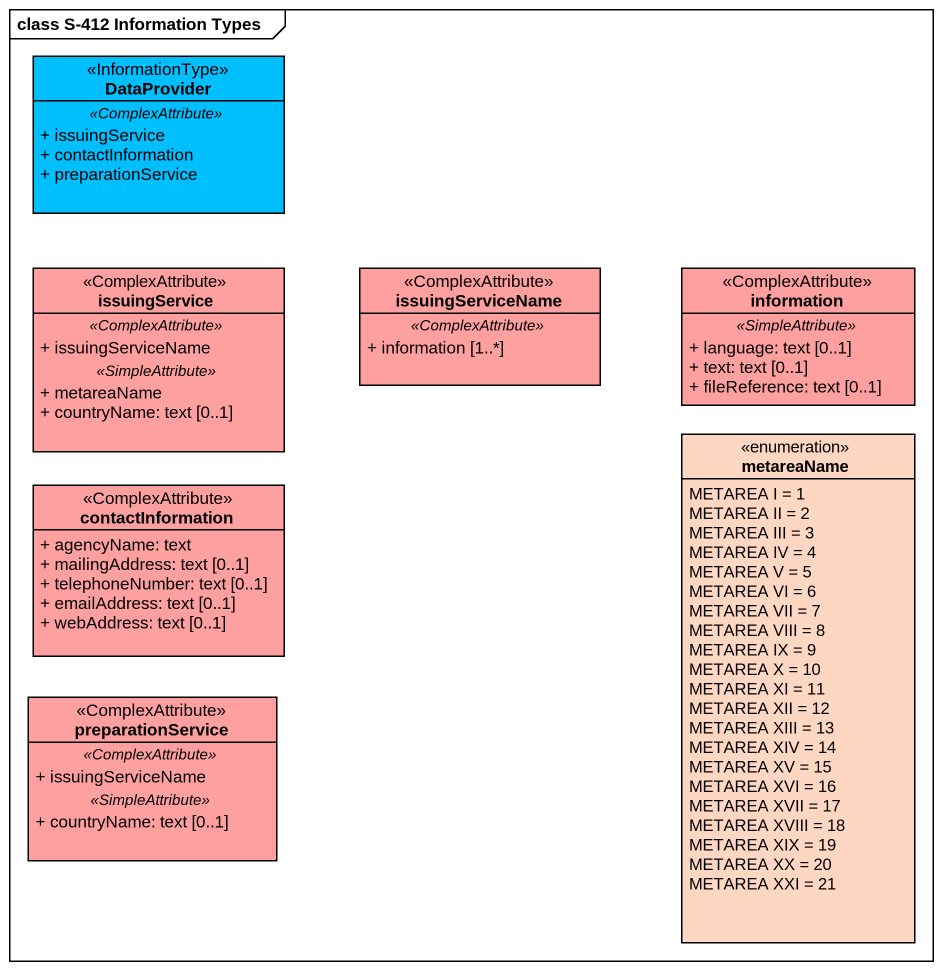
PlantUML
@startuml
mainframe class S-412 Information Types
hide circle
hide empty members
skinparam classAttributeIconSize 0
class DataProvider <<InformationType>> #00BFFF {
  .. <<ComplexAttribute>> ..
  + issuingService
  + contactInformation
  + preparationService
}
class issuingService <<ComplexAttribute>> #FFA0A0 {
  .. <<ComplexAttribute>> ..
  + issuingServiceName
  .. <<SimpleAttribute>> ..
  + metareaName
  + countryName: text [0..1]
}
class issuingServiceName <<ComplexAttribute>> #FFA0A0 {
  .. <<ComplexAttribute>> ..
  + information [1..*]
}
class information <<ComplexAttribute>> #FFA0A0 {
  .. <<SimpleAttribute>> ..
  + language: text [0..1]
  + text: text [0..1]
  + fileReference: text [0..1]
}
enum metareaName #FED7C3 {
  METAREA I = 1
  METAREA II = 2
  METAREA III = 3
  METAREA IV = 4
  METAREA V = 5
  METAREA VI = 6
  METAREA VII = 7
  METAREA VIII = 8
  METAREA IX = 9
  METAREA X = 10
  METAREA XI = 11
  METAREA XII = 12
  METAREA XIII = 13
  METAREA XIV = 14
  METAREA XV = 15
  METAREA XVI = 16
  METAREA XVII = 17
  METAREA XVIII = 18
  METAREA XIX = 19
  METAREA XX = 20
  METAREA XXI = 21
}
class contactInformation <<ComplexAttribute>> #FFA0A0 {
  + agencyName: text
  + mailingAddress: text [0..1]
  + telephoneNumber: text [0..1]
  + emailAddress: text [0..1]
  + webAddress: text [0..1]
}
class preparationService <<ComplexAttribute>> #FFA0A0 {
  .. <<ComplexAttribute>> ..
  + issuingServiceName
  .. <<SimpleAttribute>> ..
  + countryName: text [0..1]
}
@enduml
